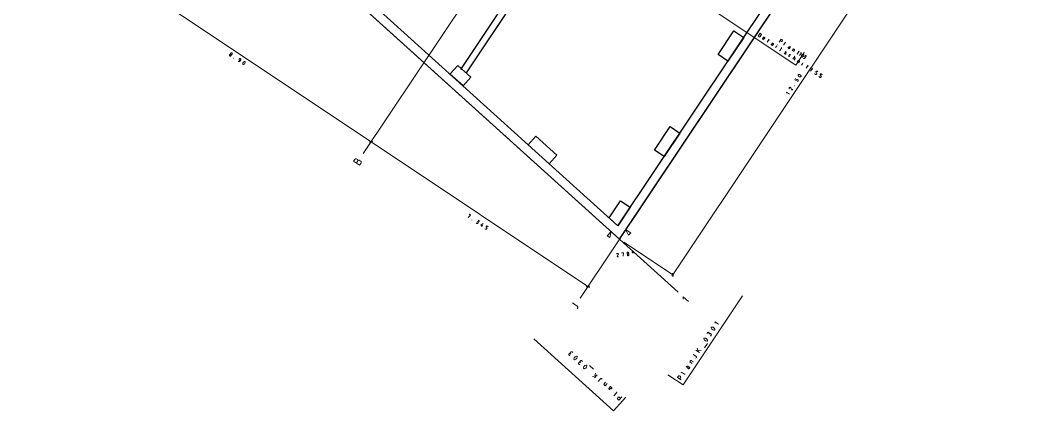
# Model space of a CAD drawing. Header units: metres. Extents: x 2680829 to 2680940, y 1252358 to 1252483.
# Drawn here: x 2680866.26 to 2680894.88, y 1252358.24 to 1252369.24 of the extents above; entities that cross this region are included whole.
import ezdxf

# ---------------------------------------------------------------- set-up
doc = ezdxf.new("R2010")
doc.units = ezdxf.units.M
doc.layers.add('bemassung', color=7, linetype='Continuous', lineweight=13)
doc.layers.add('etappierung', color=7, linetype='Continuous')
doc.layers.add('geometrie', color=7, linetype='Continuous')

msp = doc.modelspace()

# ---------------------------------------------------------------- linework, layer by layer
at = {"layer": 'bemassung'}
for p, q in [((2680887.09, 1252368.881), (2680887.035, 1252368.8)), ((2680887.117, 1252368.863), (2680887.09, 1252368.881)), ((2680887.122, 1252368.86), (2680887.117, 1252368.863)), ((2680887.125, 1252368.855), (2680887.122, 1252368.86)), ((2680887.126, 1252368.849), (2680887.125, 1252368.855)), ((2680887.127, 1252368.844), (2680887.126, 1252368.849)), ((2680887.126, 1252368.838), (2680887.127, 1252368.844)), ((2680887.035, 1252368.8), (2680887.063, 1252368.782)), ((2680887.063, 1252368.782), (2680887.067, 1252368.778)), ((2680887.067, 1252368.778), (2680887.073, 1252368.777)), ((2680887.073, 1252368.777), (2680887.079, 1252368.778)), ((2680887.079, 1252368.778), (2680887.085, 1252368.779)), ((2680887.085, 1252368.779), (2680887.09, 1252368.783)), ((2680887.09, 1252368.783), (2680887.093, 1252368.788)), ((2680887.093, 1252368.788), (2680887.123, 1252368.833)), ((2680887.123, 1252368.833), (2680887.126, 1252368.838)), ((2680887.164, 1252368.728), (2680887.167, 1252368.732)), ((2680887.164, 1252368.724), (2680887.164, 1252368.728)), ((2680887.164, 1252368.719), (2680887.164, 1252368.724)), ((2680887.165, 1252368.715), (2680887.164, 1252368.719)), ((2680887.168, 1252368.711), (2680887.165, 1252368.715)), ((2680887.167, 1252368.732), (2680887.182, 1252368.754)), ((2680887.171, 1252368.709), (2680887.168, 1252368.711)), ((2680887.194, 1252368.694), (2680887.171, 1252368.709)), ((2680887.212, 1252368.721), (2680887.176, 1252368.745)), ((2680887.182, 1252368.754), (2680887.189, 1252368.764)), ((2680887.189, 1252368.764), (2680887.202, 1252368.767)), ((2680887.202, 1252368.767), (2680887.212, 1252368.76)), ((2680887.212, 1252368.76), (2680887.222, 1252368.754)), ((2680887.218, 1252368.73), (2680887.212, 1252368.721)), ((2680887.225, 1252368.74), (2680887.218, 1252368.73)), ((2680887.222, 1252368.754), (2680887.225, 1252368.74)), ((2680887.289, 1252368.63), (2680887.344, 1252368.712)), ((2680887.316, 1252368.691), (2680887.344, 1252368.673)), ((2680887.407, 1252368.561), (2680887.412, 1252368.568)), ((2680887.409, 1252368.551), (2680887.407, 1252368.561)), ((2680887.412, 1252368.568), (2680887.417, 1252368.576)), ((2680887.417, 1252368.576), (2680887.427, 1252368.578)), ((2680887.427, 1252368.578), (2680887.434, 1252368.573)), ((2680887.434, 1252368.573), (2680887.457, 1252368.558)), ((2680887.466, 1252368.571), (2680887.439, 1252368.53)), ((2680887.443, 1252368.606), (2680887.461, 1252368.594)), ((2680887.461, 1252368.594), (2680887.465, 1252368.592)), ((2680887.465, 1252368.592), (2680887.468, 1252368.588)), ((2680887.468, 1252368.575), (2680887.466, 1252368.571)), ((2680887.468, 1252368.588), (2680887.468, 1252368.584)), ((2680887.468, 1252368.584), (2680887.469, 1252368.579)), ((2680887.469, 1252368.579), (2680887.468, 1252368.575)), ((2680887.576, 1252368.55), (2680887.579, 1252368.555)), ((2680887.632, 1252368.629), (2680887.686, 1252368.711)), ((2680887.678, 1252368.651), (2680887.656, 1252368.666)), ((2680887.691, 1252368.642), (2680887.678, 1252368.651)), ((2680887.686, 1252368.711), (2680887.709, 1252368.696)), ((2680887.708, 1252368.646), (2680887.691, 1252368.642)), ((2680887.716, 1252368.658), (2680887.708, 1252368.646)), ((2680887.709, 1252368.696), (2680887.721, 1252368.687)), ((2680887.725, 1252368.671), (2680887.716, 1252368.658)), ((2680887.721, 1252368.687), (2680887.725, 1252368.671)), ((2680887.76, 1252368.557), (2680887.758, 1252368.554)), ((2680887.758, 1252368.554), (2680887.758, 1252368.551)), ((2680887.808, 1252368.629), (2680887.76, 1252368.557)), ((2680872.157, 1252368.271), (2680872.151, 1252368.261)), ((2680872.163, 1252368.281), (2680872.157, 1252368.271)), ((2680872.17, 1252368.291), (2680872.163, 1252368.281)), ((2680872.184, 1252368.293), (2680872.17, 1252368.291)), ((2680872.188, 1252368.317), (2680872.181, 1252368.307)), ((2680872.181, 1252368.307), (2680872.184, 1252368.293)), ((2680872.194, 1252368.287), (2680872.184, 1252368.293)), ((2680872.194, 1252368.327), (2680872.188, 1252368.317)), ((2680872.208, 1252368.33), (2680872.194, 1252368.327)), ((2680872.204, 1252368.28), (2680872.194, 1252368.287)), ((2680872.204, 1252368.28), (2680872.217, 1252368.283)), ((2680872.206, 1252368.266), (2680872.204, 1252368.28)), ((2680872.218, 1252368.323), (2680872.208, 1252368.33)), ((2680872.217, 1252368.283), (2680872.224, 1252368.293)), ((2680872.228, 1252368.316), (2680872.218, 1252368.323)), ((2680872.224, 1252368.293), (2680872.23, 1252368.303)), ((2680872.23, 1252368.303), (2680872.228, 1252368.316)), ((2680887.416, 1252368.546), (2680887.409, 1252368.551)), ((2680887.439, 1252368.53), (2680887.416, 1252368.546)), ((2680887.525, 1252368.473), (2680887.561, 1252368.527)), ((2680887.652, 1252368.398), (2680887.651, 1252368.395)), ((2680887.651, 1252368.395), (2680887.652, 1252368.392)), ((2680887.653, 1252368.4), (2680887.652, 1252368.398)), ((2680887.652, 1252368.392), (2680887.652, 1252368.389)), ((2680887.652, 1252368.389), (2680887.654, 1252368.387)), ((2680887.702, 1252368.473), (2680887.653, 1252368.4)), ((2680887.654, 1252368.387), (2680887.656, 1252368.385)), ((2680887.758, 1252368.551), (2680887.758, 1252368.549)), ((2680887.758, 1252368.549), (2680887.759, 1252368.546)), ((2680887.759, 1252368.546), (2680887.761, 1252368.543)), ((2680887.761, 1252368.543), (2680887.763, 1252368.542)), ((2680887.773, 1252368.314), (2680887.779, 1252368.306)), ((2680887.779, 1252368.306), (2680887.786, 1252368.299)), ((2680887.786, 1252368.299), (2680887.795, 1252368.293)), ((2680887.795, 1252368.344), (2680887.796, 1252368.351)), ((2680887.798, 1252368.338), (2680887.795, 1252368.344)), ((2680887.795, 1252368.293), (2680887.8, 1252368.289)), ((2680887.796, 1252368.351), (2680887.8, 1252368.355)), ((2680887.814, 1252368.311), (2680887.798, 1252368.338)), ((2680887.8, 1252368.355), (2680887.805, 1252368.359)), ((2680887.8, 1252368.289), (2680887.807, 1252368.29)), ((2680887.805, 1252368.359), (2680887.812, 1252368.36)), ((2680887.807, 1252368.29), (2680887.812, 1252368.294)), ((2680887.812, 1252368.36), (2680887.817, 1252368.356)), ((2680887.812, 1252368.294), (2680887.816, 1252368.299)), ((2680887.817, 1252368.306), (2680887.814, 1252368.311)), ((2680887.816, 1252368.299), (2680887.817, 1252368.306)), ((2680887.817, 1252368.356), (2680887.824, 1252368.352)), ((2680887.824, 1252368.352), (2680887.83, 1252368.346)), ((2680887.83, 1252368.346), (2680887.835, 1252368.338)), ((2680887.88, 1252368.472), (2680887.885, 1252368.48)), ((2680887.882, 1252368.462), (2680887.88, 1252368.472)), ((2680887.89, 1252368.457), (2680887.882, 1252368.462)), ((2680887.885, 1252368.48), (2680887.89, 1252368.487)), ((2680887.89, 1252368.487), (2680887.901, 1252368.489)), ((2680887.913, 1252368.442), (2680887.89, 1252368.457)), ((2680887.901, 1252368.489), (2680887.908, 1252368.484)), ((2680887.919, 1252368.269), (2680887.901, 1252368.242)), ((2680887.908, 1252368.484), (2680887.931, 1252368.469)), ((2680887.94, 1252368.483), (2680887.913, 1252368.442)), ((2680887.917, 1252368.517), (2680887.935, 1252368.505)), ((2680887.922, 1252368.272), (2680887.919, 1252368.269)), ((2680887.925, 1252368.275), (2680887.922, 1252368.272)), ((2680887.93, 1252368.276), (2680887.925, 1252368.275)), ((2680887.934, 1252368.277), (2680887.93, 1252368.276)), ((2680887.938, 1252368.276), (2680887.934, 1252368.277)), ((2680887.935, 1252368.505), (2680887.939, 1252368.503)), ((2680887.942, 1252368.273), (2680887.938, 1252368.276)), ((2680887.939, 1252368.503), (2680887.941, 1252368.499)), ((2680887.942, 1252368.486), (2680887.94, 1252368.483)), ((2680887.941, 1252368.499), (2680887.942, 1252368.495)), ((2680887.942, 1252368.495), (2680887.943, 1252368.491)), ((2680887.943, 1252368.491), (2680887.942, 1252368.486)), ((2680887.956, 1252368.264), (2680887.942, 1252368.273)), ((2680887.999, 1252368.384), (2680888.035, 1252368.439)), ((2680888.035, 1252368.439), (2680888.058, 1252368.424)), ((2680888.062, 1252368.401), (2680888.035, 1252368.36)), ((2680888.058, 1252368.424), (2680888.061, 1252368.421)), ((2680888.061, 1252368.421), (2680888.064, 1252368.417)), ((2680888.065, 1252368.405), (2680888.062, 1252368.401)), ((2680888.064, 1252368.417), (2680888.065, 1252368.413)), ((2680888.065, 1252368.413), (2680888.065, 1252368.409)), ((2680888.065, 1252368.409), (2680888.065, 1252368.405)), ((2680888.194, 1252368.372), (2680888.139, 1252368.291)), ((2680888.163, 1252368.366), (2680888.194, 1252368.372)), ((2680888.255, 1252368.331), (2680888.2, 1252368.25)), ((2680888.225, 1252368.325), (2680888.255, 1252368.331)), ((2680888.277, 1252368.277), (2680888.259, 1252368.25)), ((2680888.304, 1252368.292), (2680888.277, 1252368.277)), ((2680888.308, 1252368.293), (2680888.304, 1252368.292)), ((2680888.313, 1252368.293), (2680888.308, 1252368.293)), ((2680888.316, 1252368.29), (2680888.313, 1252368.293)), ((2680888.32, 1252368.288), (2680888.316, 1252368.29)), ((2680888.319, 1252368.249), (2680888.322, 1252368.28)), ((2680888.322, 1252368.284), (2680888.32, 1252368.288)), ((2680888.322, 1252368.28), (2680888.322, 1252368.284)), ((2680872.151, 1252368.261), (2680872.153, 1252368.248)), ((2680872.153, 1252368.248), (2680872.163, 1252368.241)), ((2680872.163, 1252368.241), (2680872.173, 1252368.235)), ((2680872.173, 1252368.235), (2680872.187, 1252368.237)), ((2680872.187, 1252368.237), (2680872.194, 1252368.247)), ((2680872.194, 1252368.247), (2680872.2, 1252368.256)), ((2680872.2, 1252368.256), (2680872.206, 1252368.266)), ((2680872.268, 1252368.172), (2680872.271, 1252368.176)), ((2680872.418, 1252368.078), (2680872.399, 1252368.084)), ((2680872.439, 1252368.085), (2680872.418, 1252368.078)), ((2680872.422, 1252368.134), (2680872.423, 1252368.14)), ((2680872.423, 1252368.128), (2680872.422, 1252368.134)), ((2680872.423, 1252368.14), (2680872.426, 1252368.144)), ((2680872.424, 1252368.122), (2680872.423, 1252368.128)), ((2680872.427, 1252368.117), (2680872.424, 1252368.122)), ((2680872.426, 1252368.144), (2680872.432, 1252368.153)), ((2680872.432, 1252368.114), (2680872.427, 1252368.117)), ((2680872.432, 1252368.153), (2680872.439, 1252368.163)), ((2680872.45, 1252368.102), (2680872.432, 1252368.114)), ((2680872.439, 1252368.163), (2680872.453, 1252368.166)), ((2680872.45, 1252368.102), (2680872.439, 1252368.085)), ((2680872.469, 1252368.129), (2680872.45, 1252368.102)), ((2680872.453, 1252368.166), (2680872.463, 1252368.159)), ((2680872.463, 1252368.159), (2680872.473, 1252368.153)), ((2680872.475, 1252368.139), (2680872.469, 1252368.129)), ((2680872.473, 1252368.153), (2680872.475, 1252368.139)), ((2680872.527, 1252368.038), (2680872.524, 1252368.007)), ((2680872.524, 1252368.007), (2680872.525, 1252368.002)), ((2680872.525, 1252368.002), (2680872.527, 1252367.999)), ((2680872.546, 1252368.065), (2680872.527, 1252368.038)), ((2680872.527, 1252367.999), (2680872.53, 1252367.996)), ((2680872.53, 1252367.996), (2680872.534, 1252367.994)), ((2680872.534, 1252367.994), (2680872.539, 1252367.993)), ((2680872.539, 1252367.993), (2680872.543, 1252367.995)), ((2680872.543, 1252367.995), (2680872.57, 1252368.009)), ((2680872.573, 1252368.079), (2680872.546, 1252368.065)), ((2680872.57, 1252368.009), (2680872.588, 1252368.036)), ((2680872.577, 1252368.081), (2680872.573, 1252368.079)), ((2680872.581, 1252368.08), (2680872.577, 1252368.081)), ((2680872.585, 1252368.078), (2680872.581, 1252368.08)), ((2680872.589, 1252368.075), (2680872.585, 1252368.078)), ((2680872.588, 1252368.036), (2680872.591, 1252368.067)), ((2680872.591, 1252368.071), (2680872.589, 1252368.075)), ((2680872.591, 1252368.067), (2680872.591, 1252368.071)), ((2680887.899, 1252368.238), (2680887.898, 1252368.233)), ((2680887.898, 1252368.233), (2680887.899, 1252368.229)), ((2680887.901, 1252368.242), (2680887.899, 1252368.238)), ((2680887.899, 1252368.229), (2680887.9, 1252368.225)), ((2680887.9, 1252368.225), (2680887.902, 1252368.221)), ((2680887.902, 1252368.221), (2680887.906, 1252368.219)), ((2680887.906, 1252368.219), (2680887.919, 1252368.21)), ((2680888.014, 1252368.146), (2680888.069, 1252368.228)), ((2680888.051, 1252368.201), (2680888.073, 1252368.185)), ((2680888.078, 1252368.163), (2680888.051, 1252368.122)), ((2680888.073, 1252368.185), (2680888.077, 1252368.183)), ((2680888.077, 1252368.183), (2680888.08, 1252368.179)), ((2680888.08, 1252368.166), (2680888.078, 1252368.163)), ((2680888.08, 1252368.179), (2680888.08, 1252368.175)), ((2680888.08, 1252368.175), (2680888.081, 1252368.171)), ((2680888.081, 1252368.171), (2680888.08, 1252368.166)), ((2680888.137, 1252368.065), (2680888.173, 1252368.119)), ((2680888.173, 1252368.119), (2680888.196, 1252368.104)), ((2680888.2, 1252368.081), (2680888.173, 1252368.04)), ((2680888.196, 1252368.104), (2680888.199, 1252368.101)), ((2680888.199, 1252368.101), (2680888.202, 1252368.098)), ((2680888.203, 1252368.085), (2680888.2, 1252368.081)), ((2680888.202, 1252368.098), (2680888.203, 1252368.093)), ((2680888.203, 1252368.093), (2680888.204, 1252368.089)), ((2680888.204, 1252368.089), (2680888.203, 1252368.085)), ((2680888.259, 1252368.25), (2680888.256, 1252368.219)), ((2680888.256, 1252368.219), (2680888.256, 1252368.215)), ((2680888.256, 1252368.215), (2680888.258, 1252368.211)), ((2680888.258, 1252368.211), (2680888.262, 1252368.209)), ((2680888.259, 1252367.983), (2680888.296, 1252368.037)), ((2680888.262, 1252368.209), (2680888.265, 1252368.206)), ((2680888.265, 1252368.206), (2680888.27, 1252368.206)), ((2680888.27, 1252368.206), (2680888.274, 1252368.207)), ((2680888.274, 1252368.207), (2680888.301, 1252368.222)), ((2680888.301, 1252368.222), (2680888.319, 1252368.249)), ((2680888.323, 1252368.168), (2680888.305, 1252368.18)), ((2680888.311, 1252368.06), (2680888.314, 1252368.064)), ((2680888.328, 1252368.165), (2680888.323, 1252368.168)), ((2680888.334, 1252368.164), (2680888.328, 1252368.165)), ((2680888.339, 1252368.165), (2680888.334, 1252368.164)), ((2680888.345, 1252368.166), (2680888.339, 1252368.165)), ((2680888.344, 1252368.219), (2680888.353, 1252368.213)), ((2680888.35, 1252368.169), (2680888.345, 1252368.166)), ((2680888.353, 1252368.174), (2680888.35, 1252368.169)), ((2680888.363, 1252368.207), (2680888.353, 1252368.213)), ((2680888.353, 1252368.213), (2680888.358, 1252368.21)), ((2680888.359, 1252368.183), (2680888.353, 1252368.174)), ((2680888.358, 1252368.21), (2680888.361, 1252368.205)), ((2680888.359, 1252368.262), (2680888.377, 1252368.25)), ((2680888.362, 1252368.188), (2680888.359, 1252368.183)), ((2680888.361, 1252368.205), (2680888.362, 1252368.199)), ((2680888.362, 1252368.199), (2680888.363, 1252368.194)), ((2680888.363, 1252368.194), (2680888.362, 1252368.188)), ((2680888.377, 1252368.209), (2680888.363, 1252368.207)), ((2680888.377, 1252368.25), (2680888.387, 1252368.243)), ((2680888.383, 1252368.219), (2680888.377, 1252368.209)), ((2680888.39, 1252368.229), (2680888.383, 1252368.219)), ((2680888.387, 1252368.243), (2680888.39, 1252368.229)), ((2680888.159, 1252367.706), (2680888.158, 1252367.702)), ((2680888.158, 1252367.702), (2680888.16, 1252367.698)), ((2680888.161, 1252367.71), (2680888.159, 1252367.706)), ((2680888.16, 1252367.698), (2680888.174, 1252367.671)), ((2680888.164, 1252367.714), (2680888.161, 1252367.71)), ((2680888.168, 1252367.716), (2680888.164, 1252367.714)), ((2680888.172, 1252367.716), (2680888.168, 1252367.716)), ((2680888.203, 1252367.713), (2680888.172, 1252367.716)), ((2680888.23, 1252367.695), (2680888.203, 1252367.713)), ((2680888.245, 1252367.668), (2680888.23, 1252367.695)), ((2680888.391, 1252367.895), (2680888.445, 1252367.977)), ((2680888.418, 1252367.956), (2680888.445, 1252367.937)), ((2680888.513, 1252367.813), (2680888.568, 1252367.895)), ((2680888.54, 1252367.874), (2680888.567, 1252367.856)), ((2680888.632, 1252367.747), (2680888.636, 1252367.736)), ((2680888.636, 1252367.736), (2680888.644, 1252367.726)), ((2680888.644, 1252367.726), (2680888.654, 1252367.72)), ((2680888.654, 1252367.72), (2680888.662, 1252367.714)), ((2680888.662, 1252367.714), (2680888.673, 1252367.715)), ((2680888.663, 1252367.787), (2680888.665, 1252367.798)), ((2680888.668, 1252367.779), (2680888.663, 1252367.787)), ((2680888.665, 1252367.798), (2680888.672, 1252367.805)), ((2680888.685, 1252367.748), (2680888.668, 1252367.779)), ((2680888.672, 1252367.805), (2680888.679, 1252367.812)), ((2680888.673, 1252367.715), (2680888.68, 1252367.722)), ((2680888.679, 1252367.812), (2680888.691, 1252367.813)), ((2680888.68, 1252367.722), (2680888.688, 1252367.729)), ((2680888.69, 1252367.74), (2680888.685, 1252367.748)), ((2680888.688, 1252367.729), (2680888.69, 1252367.74)), ((2680888.691, 1252367.813), (2680888.699, 1252367.807)), ((2680888.699, 1252367.807), (2680888.707, 1252367.802)), ((2680888.707, 1252367.802), (2680888.713, 1252367.795)), ((2680888.713, 1252367.795), (2680888.719, 1252367.788)), ((2680888.785, 1252367.706), (2680888.787, 1252367.717)), ((2680888.79, 1252367.697), (2680888.785, 1252367.706)), ((2680888.787, 1252367.717), (2680888.794, 1252367.723)), ((2680888.807, 1252367.667), (2680888.79, 1252367.697)), ((2680888.794, 1252367.723), (2680888.802, 1252367.73)), ((2680888.802, 1252367.73), (2680888.813, 1252367.731)), ((2680888.813, 1252367.731), (2680888.821, 1252367.726)), ((2680888.821, 1252367.726), (2680888.829, 1252367.72)), ((2680888.829, 1252367.72), (2680888.836, 1252367.714)), ((2680888.836, 1252367.714), (2680888.841, 1252367.706)), ((2680888.092, 1252367.606), (2680888.068, 1252367.57)), ((2680888.068, 1252367.57), (2680888.104, 1252367.545)), ((2680888.104, 1252367.545), (2680888.116, 1252367.563)), ((2680888.116, 1252367.563), (2680888.119, 1252367.568)), ((2680888.119, 1252367.568), (2680888.124, 1252367.572)), ((2680888.124, 1252367.572), (2680888.13, 1252367.573)), ((2680888.13, 1252367.573), (2680888.136, 1252367.574)), ((2680888.136, 1252367.574), (2680888.141, 1252367.573)), ((2680888.141, 1252367.573), (2680888.146, 1252367.569)), ((2680888.146, 1252367.569), (2680888.155, 1252367.563)), ((2680888.161, 1252367.533), (2680888.149, 1252367.515)), ((2680888.155, 1252367.563), (2680888.16, 1252367.56)), ((2680888.16, 1252367.56), (2680888.163, 1252367.555)), ((2680888.165, 1252367.538), (2680888.161, 1252367.533)), ((2680888.163, 1252367.555), (2680888.165, 1252367.55)), ((2680888.165, 1252367.55), (2680888.166, 1252367.544)), ((2680888.166, 1252367.544), (2680888.165, 1252367.538)), ((2680888.174, 1252367.671), (2680888.202, 1252367.653)), ((2680888.202, 1252367.653), (2680888.232, 1252367.65)), ((2680888.232, 1252367.65), (2680888.237, 1252367.65)), ((2680888.237, 1252367.65), (2680888.241, 1252367.652)), ((2680888.241, 1252367.652), (2680888.243, 1252367.656)), ((2680888.243, 1252367.656), (2680888.245, 1252367.659)), ((2680888.246, 1252367.664), (2680888.245, 1252367.668)), ((2680888.245, 1252367.659), (2680888.246, 1252367.664)), ((2680888.755, 1252367.665), (2680888.759, 1252367.654)), ((2680888.759, 1252367.654), (2680888.766, 1252367.645)), ((2680888.766, 1252367.645), (2680888.776, 1252367.638)), ((2680888.776, 1252367.638), (2680888.784, 1252367.632)), ((2680888.784, 1252367.632), (2680888.795, 1252367.633)), ((2680888.795, 1252367.633), (2680888.803, 1252367.64)), ((2680888.803, 1252367.64), (2680888.81, 1252367.647)), ((2680888.812, 1252367.658), (2680888.807, 1252367.667)), ((2680888.81, 1252367.647), (2680888.812, 1252367.658)), ((2680887.841, 1252367.19), (2680887.835, 1252367.22)), ((2680887.835, 1252367.22), (2680887.916, 1252367.166)), ((2680887.91, 1252367.332), (2680887.914, 1252367.345)), ((2680887.915, 1252367.321), (2680887.91, 1252367.332)), ((2680887.914, 1252367.345), (2680887.925, 1252367.35)), ((2680887.918, 1252367.316), (2680887.915, 1252367.321)), ((2680887.925, 1252367.35), (2680887.936, 1252367.356)), ((2680887.936, 1252367.356), (2680887.949, 1252367.351)), ((2680887.949, 1252367.351), (2680887.954, 1252367.34)), ((2680887.954, 1252367.34), (2680887.986, 1252367.27)), ((2680887.986, 1252367.27), (2680888.01, 1252367.307)), ((2680888.068, 1252367.393), (2680888.063, 1252367.396)), ((2680875.678, 1252365.317), (2680875.647, 1252365.271)), ((2680875.647, 1252365.271), (2680875.814, 1252365.159)), ((2680875.692, 1252365.338), (2680875.678, 1252365.317)), ((2680875.72, 1252365.344), (2680875.692, 1252365.338)), ((2680875.74, 1252365.33), (2680875.72, 1252365.344)), ((2680875.752, 1252365.268), (2680875.721, 1252365.221)), ((2680875.761, 1252365.316), (2680875.74, 1252365.33)), ((2680875.77, 1252365.293), (2680875.752, 1252365.268)), ((2680875.752, 1252365.268), (2680875.766, 1252365.288)), ((2680875.766, 1252365.288), (2680875.761, 1252365.316)), ((2680875.804, 1252365.3), (2680875.77, 1252365.293)), ((2680875.83, 1252365.283), (2680875.804, 1252365.3)), ((2680875.814, 1252365.159), (2680875.846, 1252365.206)), ((2680875.856, 1252365.266), (2680875.83, 1252365.283)), ((2680875.846, 1252365.206), (2680875.863, 1252365.231)), ((2680875.863, 1252365.231), (2680875.856, 1252365.266)), ((2680878.942, 1252363.754), (2680878.869, 1252363.685)), ((2680878.899, 1252363.769), (2680878.905, 1252363.778)), ((2680878.905, 1252363.778), (2680878.942, 1252363.754)), ((2680878.973, 1252363.615), (2680878.976, 1252363.62)), ((2680879.114, 1252363.521), (2680879.096, 1252363.533)), ((2680879.119, 1252363.518), (2680879.114, 1252363.521)), ((2680879.125, 1252363.517), (2680879.119, 1252363.518)), ((2680879.13, 1252363.518), (2680879.125, 1252363.517)), ((2680879.136, 1252363.519), (2680879.13, 1252363.518)), ((2680879.135, 1252363.573), (2680879.144, 1252363.567)), ((2680879.141, 1252363.523), (2680879.136, 1252363.519)), ((2680879.144, 1252363.527), (2680879.141, 1252363.523)), ((2680879.154, 1252363.56), (2680879.144, 1252363.567)), ((2680879.144, 1252363.567), (2680879.149, 1252363.563)), ((2680879.15, 1252363.536), (2680879.144, 1252363.527)), ((2680879.149, 1252363.563), (2680879.152, 1252363.558)), ((2680879.15, 1252363.615), (2680879.168, 1252363.603)), ((2680879.153, 1252363.541), (2680879.15, 1252363.536)), ((2680879.152, 1252363.558), (2680879.153, 1252363.553)), ((2680879.153, 1252363.553), (2680879.154, 1252363.547)), ((2680879.154, 1252363.547), (2680879.153, 1252363.541)), ((2680879.168, 1252363.563), (2680879.154, 1252363.56)), ((2680879.168, 1252363.603), (2680879.178, 1252363.596)), ((2680879.174, 1252363.573), (2680879.168, 1252363.563)), ((2680879.181, 1252363.583), (2680879.174, 1252363.573)), ((2680879.178, 1252363.596), (2680879.181, 1252363.583)), ((2680879.291, 1252363.521), (2680879.23, 1252363.47)), ((2680879.23, 1252363.47), (2680879.275, 1252363.44)), ((2680879.274, 1252363.467), (2680879.25, 1252363.431)), ((2680879.395, 1252363.452), (2680879.371, 1252363.415)), ((2680879.371, 1252363.415), (2680879.389, 1252363.403)), ((2680879.389, 1252363.403), (2680879.394, 1252363.4)), ((2680879.431, 1252363.427), (2680879.395, 1252363.452)), ((2680879.359, 1252363.358), (2680879.34, 1252363.37)), ((2680879.363, 1252363.355), (2680879.359, 1252363.358)), ((2680879.369, 1252363.354), (2680879.363, 1252363.355)), ((2680879.375, 1252363.355), (2680879.369, 1252363.354)), ((2680879.381, 1252363.356), (2680879.375, 1252363.355)), ((2680879.386, 1252363.359), (2680879.381, 1252363.356)), ((2680879.389, 1252363.364), (2680879.386, 1252363.359)), ((2680879.395, 1252363.373), (2680879.389, 1252363.364)), ((2680879.394, 1252363.4), (2680879.397, 1252363.395)), ((2680879.398, 1252363.378), (2680879.395, 1252363.373)), ((2680879.397, 1252363.395), (2680879.398, 1252363.389)), ((2680879.398, 1252363.389), (2680879.399, 1252363.384)), ((2680879.399, 1252363.384), (2680879.398, 1252363.378)), ((2680883.055, 1252362.654), (2680883.058, 1252362.66)), ((2680883.058, 1252362.66), (2680883.062, 1252362.671)), ((2680883.062, 1252362.671), (2680883.075, 1252362.676)), ((2680883.098, 1252362.643), (2680883.066, 1252362.573)), ((2680883.066, 1252362.573), (2680883.109, 1252362.578)), ((2680883.075, 1252362.676), (2680883.086, 1252362.671)), ((2680883.086, 1252362.671), (2680883.097, 1252362.666)), ((2680883.097, 1252362.666), (2680883.103, 1252362.654)), ((2680883.103, 1252362.654), (2680883.098, 1252362.643)), ((2680883.199, 1252362.688), (2680883.243, 1252362.694)), ((2680883.201, 1252362.677), (2680883.199, 1252362.688)), ((2680883.243, 1252362.694), (2680883.233, 1252362.593)), ((2680883.355, 1252362.707), (2680883.347, 1252362.697)), ((2680883.347, 1252362.697), (2680883.348, 1252362.685)), ((2680883.348, 1252362.685), (2680883.35, 1252362.673)), ((2680883.35, 1252362.673), (2680883.361, 1252362.664)), ((2680883.361, 1252362.664), (2680883.352, 1252362.653)), ((2680883.352, 1252362.653), (2680883.354, 1252362.641)), ((2680883.354, 1252362.641), (2680883.355, 1252362.631)), ((2680883.367, 1252362.709), (2680883.355, 1252362.707)), ((2680883.355, 1252362.631), (2680883.356, 1252362.619)), ((2680883.356, 1252362.619), (2680883.367, 1252362.61)), ((2680883.373, 1252362.666), (2680883.361, 1252362.664)), ((2680883.379, 1252362.71), (2680883.367, 1252362.709)), ((2680883.367, 1252362.61), (2680883.379, 1252362.612)), ((2680883.384, 1252362.667), (2680883.373, 1252362.666)), ((2680883.39, 1252362.702), (2680883.379, 1252362.71)), ((2680883.379, 1252362.612), (2680883.391, 1252362.613)), ((2680883.384, 1252362.667), (2680883.393, 1252362.678)), ((2680883.395, 1252362.659), (2680883.384, 1252362.667)), ((2680883.391, 1252362.69), (2680883.39, 1252362.702)), ((2680883.393, 1252362.678), (2680883.391, 1252362.69)), ((2680883.391, 1252362.613), (2680883.4, 1252362.624)), ((2680883.397, 1252362.647), (2680883.395, 1252362.659)), ((2680883.398, 1252362.636), (2680883.397, 1252362.647)), ((2680883.4, 1252362.624), (2680883.398, 1252362.636)), ((2680883.499, 1252362.725), (2680883.492, 1252362.717)), ((2680883.492, 1252362.717), (2680883.494, 1252362.708)), ((2680883.494, 1252362.708), (2680883.495, 1252362.699)), ((2680883.495, 1252362.699), (2680883.503, 1252362.693)), ((2680883.508, 1252362.726), (2680883.499, 1252362.725)), ((2680883.503, 1252362.693), (2680883.512, 1252362.694)), ((2680883.517, 1252362.728), (2680883.508, 1252362.726)), ((2680883.512, 1252362.694), (2680883.521, 1252362.695)), ((2680883.525, 1252362.721), (2680883.517, 1252362.728)), ((2680883.521, 1252362.695), (2680883.527, 1252362.703)), ((2680883.526, 1252362.712), (2680883.525, 1252362.721)), ((2680883.527, 1252362.703), (2680883.526, 1252362.712)), ((2680884.928, 1252361.387), (2680884.925, 1252361.45)), ((2680884.925, 1252361.45), (2680885.075, 1252361.315)), ((2680881.938, 1252361.19), (2680881.808, 1252361.277)), ((2680881.948, 1252361.183), (2680881.938, 1252361.19)), ((2680881.938, 1252361.109), (2680881.95, 1252361.128)), ((2680881.955, 1252361.173), (2680881.948, 1252361.183)), ((2680881.95, 1252361.128), (2680881.957, 1252361.137)), ((2680881.957, 1252361.161), (2680881.955, 1252361.173)), ((2680881.959, 1252361.15), (2680881.957, 1252361.161)), ((2680881.957, 1252361.137), (2680881.959, 1252361.15)), ((2680885.714, 1252360.59), (2680885.711, 1252360.586)), ((2680885.711, 1252360.586), (2680885.711, 1252360.58)), ((2680885.711, 1252360.58), (2680885.712, 1252360.575)), ((2680885.712, 1252360.575), (2680885.731, 1252360.54)), ((2680885.717, 1252360.595), (2680885.714, 1252360.59)), ((2680885.722, 1252360.597), (2680885.717, 1252360.595)), ((2680885.728, 1252360.598), (2680885.722, 1252360.597)), ((2680885.766, 1252360.594), (2680885.728, 1252360.598)), ((2680885.731, 1252360.54), (2680885.765, 1252360.518)), ((2680885.801, 1252360.571), (2680885.766, 1252360.594)), ((2680885.819, 1252360.537), (2680885.801, 1252360.571)), ((2680885.825, 1252360.707), (2680885.817, 1252360.745)), ((2680885.817, 1252360.745), (2680885.92, 1252360.676)), ((2680885.505, 1252360.276), (2680885.504, 1252360.271)), ((2680885.504, 1252360.271), (2680885.506, 1252360.266)), ((2680885.508, 1252360.281), (2680885.505, 1252360.276)), ((2680885.506, 1252360.266), (2680885.524, 1252360.231)), ((2680885.511, 1252360.285), (2680885.508, 1252360.281)), ((2680885.516, 1252360.288), (2680885.511, 1252360.285)), ((2680885.521, 1252360.289), (2680885.516, 1252360.288)), ((2680885.56, 1252360.285), (2680885.521, 1252360.289)), ((2680885.594, 1252360.262), (2680885.56, 1252360.285)), ((2680885.613, 1252360.227), (2680885.594, 1252360.262)), ((2680885.596, 1252360.413), (2680885.611, 1252360.436)), ((2680885.611, 1252360.436), (2680885.62, 1252360.448)), ((2680885.62, 1252360.448), (2680885.637, 1252360.452)), ((2680885.637, 1252360.452), (2680885.649, 1252360.443)), ((2680885.649, 1252360.443), (2680885.662, 1252360.435)), ((2680885.649, 1252360.394), (2680885.657, 1252360.405)), ((2680885.665, 1252360.418), (2680885.657, 1252360.405)), ((2680885.657, 1252360.405), (2680885.661, 1252360.411)), ((2680885.661, 1252360.411), (2680885.667, 1252360.415)), ((2680885.662, 1252360.435), (2680885.665, 1252360.418)), ((2680885.667, 1252360.415), (2680885.674, 1252360.417)), ((2680885.674, 1252360.417), (2680885.682, 1252360.418)), ((2680885.682, 1252360.418), (2680885.689, 1252360.417)), ((2680885.689, 1252360.417), (2680885.695, 1252360.413)), ((2680885.695, 1252360.413), (2680885.707, 1252360.405)), ((2680885.714, 1252360.367), (2680885.699, 1252360.344)), ((2680885.707, 1252360.405), (2680885.713, 1252360.401)), ((2680885.713, 1252360.401), (2680885.717, 1252360.395)), ((2680885.718, 1252360.373), (2680885.714, 1252360.367)), ((2680885.717, 1252360.395), (2680885.718, 1252360.387)), ((2680885.718, 1252360.387), (2680885.72, 1252360.38)), ((2680885.72, 1252360.38), (2680885.718, 1252360.373)), ((2680885.765, 1252360.518), (2680885.804, 1252360.514)), ((2680885.804, 1252360.514), (2680885.809, 1252360.514)), ((2680885.809, 1252360.514), (2680885.814, 1252360.517)), ((2680885.814, 1252360.517), (2680885.817, 1252360.521)), ((2680885.817, 1252360.521), (2680885.82, 1252360.526)), ((2680885.821, 1252360.532), (2680885.819, 1252360.537)), ((2680885.82, 1252360.526), (2680885.821, 1252360.532)), ((2680885.324, 1252360.006), (2680885.349, 1252359.907)), ((2680885.524, 1252360.231), (2680885.559, 1252360.208)), ((2680885.527, 1252360.012), (2680885.611, 1252360.138)), ((2680885.559, 1252360.208), (2680885.598, 1252360.205)), ((2680885.598, 1252360.205), (2680885.603, 1252360.205)), ((2680885.603, 1252360.205), (2680885.608, 1252360.208)), ((2680885.608, 1252360.208), (2680885.611, 1252360.212)), ((2680885.611, 1252360.212), (2680885.614, 1252360.217)), ((2680885.615, 1252360.222), (2680885.613, 1252360.227)), ((2680885.614, 1252360.217), (2680885.615, 1252360.222)), ((2680881.703, 1252359.833), (2680881.714, 1252359.844)), ((2680881.704, 1252359.816), (2680881.703, 1252359.833)), ((2680881.716, 1252359.806), (2680881.704, 1252359.816)), ((2680881.714, 1252359.844), (2680881.724, 1252359.856)), ((2680881.736, 1252359.787), (2680881.716, 1252359.806)), ((2680881.724, 1252359.856), (2680881.741, 1252359.857)), ((2680881.741, 1252359.857), (2680881.752, 1252359.846)), ((2680881.743, 1252359.873), (2680881.746, 1252359.88)), ((2680881.743, 1252359.865), (2680881.743, 1252359.873)), ((2680881.744, 1252359.858), (2680881.743, 1252359.865)), ((2680881.747, 1252359.851), (2680881.744, 1252359.858)), ((2680881.746, 1252359.88), (2680881.751, 1252359.885)), ((2680881.752, 1252359.846), (2680881.747, 1252359.851)), ((2680881.751, 1252359.885), (2680881.76, 1252359.896)), ((2680881.763, 1252359.837), (2680881.752, 1252359.846)), ((2680881.76, 1252359.896), (2680881.765, 1252359.901)), ((2680881.765, 1252359.901), (2680881.771, 1252359.904)), ((2680881.771, 1252359.904), (2680881.779, 1252359.905)), ((2680881.779, 1252359.905), (2680881.786, 1252359.905)), ((2680881.786, 1252359.905), (2680881.793, 1252359.902)), ((2680881.793, 1252359.902), (2680881.799, 1252359.898)), ((2680881.799, 1252359.898), (2680881.819, 1252359.879)), ((2680881.848, 1252359.695), (2680881.847, 1252359.69)), ((2680881.847, 1252359.69), (2680881.849, 1252359.685)), ((2680881.857, 1252359.733), (2680881.848, 1252359.695)), ((2680881.849, 1252359.685), (2680881.853, 1252359.681)), ((2680881.885, 1252359.764), (2680881.857, 1252359.733)), ((2680881.868, 1252359.677), (2680881.905, 1252359.69)), ((2680881.922, 1252359.777), (2680881.885, 1252359.764)), ((2680881.905, 1252359.69), (2680881.933, 1252359.721)), ((2680881.927, 1252359.778), (2680881.922, 1252359.777)), ((2680881.932, 1252359.776), (2680881.927, 1252359.778)), ((2680881.937, 1252359.773), (2680881.932, 1252359.776)), ((2680881.933, 1252359.721), (2680881.942, 1252359.759)), ((2680881.941, 1252359.769), (2680881.937, 1252359.773)), ((2680881.943, 1252359.764), (2680881.941, 1252359.769)), ((2680881.942, 1252359.759), (2680881.943, 1252359.764)), ((2680885.286, 1252359.775), (2680885.206, 1252359.829)), ((2680885.389, 1252359.88), (2680885.286, 1252359.949)), ((2680885.292, 1252359.771), (2680885.286, 1252359.775)), ((2680885.286, 1252359.725), (2680885.294, 1252359.737)), ((2680885.296, 1252359.765), (2680885.292, 1252359.771)), ((2680885.294, 1252359.737), (2680885.298, 1252359.743)), ((2680885.298, 1252359.758), (2680885.296, 1252359.765)), ((2680885.299, 1252359.75), (2680885.298, 1252359.758)), ((2680885.298, 1252359.743), (2680885.299, 1252359.75)), ((2680885.428, 1252359.937), (2680885.34, 1252359.944)), ((2680881.853, 1252359.681), (2680881.857, 1252359.677)), ((2680881.857, 1252359.677), (2680881.863, 1252359.676)), ((2680881.863, 1252359.676), (2680881.868, 1252359.677)), ((2680881.979, 1252359.584), (2680881.989, 1252359.595)), ((2680881.98, 1252359.566), (2680881.979, 1252359.584)), ((2680881.991, 1252359.556), (2680881.98, 1252359.566)), ((2680881.989, 1252359.595), (2680882, 1252359.606)), ((2680882.012, 1252359.538), (2680881.991, 1252359.556)), ((2680882, 1252359.606), (2680882.017, 1252359.607)), ((2680882.017, 1252359.607), (2680882.028, 1252359.597)), ((2680882.019, 1252359.623), (2680882.021, 1252359.631)), ((2680882.019, 1252359.616), (2680882.019, 1252359.623)), ((2680882.02, 1252359.609), (2680882.019, 1252359.616)), ((2680882.023, 1252359.602), (2680882.02, 1252359.609)), ((2680882.021, 1252359.631), (2680882.026, 1252359.636)), ((2680882.028, 1252359.597), (2680882.023, 1252359.602)), ((2680882.026, 1252359.636), (2680882.035, 1252359.646)), ((2680882.038, 1252359.588), (2680882.028, 1252359.597)), ((2680882.035, 1252359.646), (2680882.04, 1252359.652)), ((2680882.04, 1252359.652), (2680882.047, 1252359.655)), ((2680882.047, 1252359.655), (2680882.055, 1252359.655)), ((2680882.055, 1252359.655), (2680882.062, 1252359.656)), ((2680882.062, 1252359.656), (2680882.069, 1252359.653)), ((2680882.069, 1252359.653), (2680882.074, 1252359.648)), ((2680882.074, 1252359.648), (2680882.095, 1252359.63)), ((2680882.124, 1252359.446), (2680882.123, 1252359.441)), ((2680882.123, 1252359.441), (2680882.125, 1252359.435)), ((2680882.133, 1252359.484), (2680882.124, 1252359.446)), ((2680882.125, 1252359.435), (2680882.129, 1252359.432)), ((2680882.129, 1252359.432), (2680882.133, 1252359.428)), ((2680882.161, 1252359.514), (2680882.133, 1252359.484)), ((2680882.133, 1252359.428), (2680882.139, 1252359.426)), ((2680882.139, 1252359.426), (2680882.144, 1252359.427)), ((2680882.144, 1252359.427), (2680882.181, 1252359.441)), ((2680882.197, 1252359.528), (2680882.161, 1252359.514)), ((2680882.181, 1252359.441), (2680882.208, 1252359.471)), ((2680882.203, 1252359.529), (2680882.197, 1252359.528)), ((2680882.208, 1252359.527), (2680882.203, 1252359.529)), ((2680882.212, 1252359.524), (2680882.208, 1252359.527)), ((2680882.208, 1252359.471), (2680882.218, 1252359.509)), ((2680882.216, 1252359.52), (2680882.212, 1252359.524)), ((2680882.218, 1252359.515), (2680882.216, 1252359.52)), ((2680882.218, 1252359.509), (2680882.218, 1252359.515)), ((2680882.398, 1252359.411), (2680882.286, 1252359.513)), ((2680885.015, 1252359.468), (2680885.03, 1252359.491)), ((2680885.03, 1252359.491), (2680885.033, 1252359.495)), ((2680885.033, 1252359.495), (2680885.038, 1252359.498)), ((2680885.038, 1252359.498), (2680885.043, 1252359.5)), ((2680885.043, 1252359.5), (2680885.049, 1252359.501)), ((2680885.049, 1252359.501), (2680885.054, 1252359.5)), ((2680885.051, 1252359.447), (2680885.057, 1252359.456)), ((2680885.053, 1252359.434), (2680885.051, 1252359.447)), ((2680885.063, 1252359.428), (2680885.053, 1252359.434)), ((2680885.054, 1252359.5), (2680885.059, 1252359.496)), ((2680885.057, 1252359.456), (2680885.076, 1252359.485)), ((2680885.059, 1252359.496), (2680885.11, 1252359.462)), ((2680885.072, 1252359.421), (2680885.063, 1252359.428)), ((2680885.085, 1252359.424), (2680885.072, 1252359.421)), ((2680885.091, 1252359.433), (2680885.085, 1252359.424)), ((2680885.11, 1252359.462), (2680885.091, 1252359.433)), ((2680885.114, 1252359.617), (2680885.133, 1252359.645)), ((2680885.183, 1252359.571), (2680885.114, 1252359.617)), ((2680885.133, 1252359.645), (2680885.136, 1252359.65)), ((2680885.136, 1252359.65), (2680885.141, 1252359.653)), ((2680885.141, 1252359.653), (2680885.146, 1252359.654)), ((2680885.146, 1252359.654), (2680885.152, 1252359.655)), ((2680885.152, 1252359.655), (2680885.157, 1252359.654)), ((2680885.157, 1252359.654), (2680885.162, 1252359.651)), ((2680885.162, 1252359.651), (2680885.214, 1252359.617)), ((2680882.374, 1252359.21), (2680882.476, 1252359.22)), ((2680882.508, 1252359.256), (2680882.425, 1252359.164)), ((2680882.457, 1252359.302), (2680882.438, 1252359.216)), ((2680882.597, 1252359.138), (2680882.533, 1252359.067)), ((2680882.602, 1252359.144), (2680882.597, 1252359.138)), ((2680882.609, 1252359.147), (2680882.602, 1252359.144)), ((2680882.616, 1252359.147), (2680882.609, 1252359.147)), ((2680882.623, 1252359.148), (2680882.616, 1252359.147)), ((2680882.631, 1252359.145), (2680882.623, 1252359.148)), ((2680882.636, 1252359.14), (2680882.631, 1252359.145)), ((2680882.646, 1252359.131), (2680882.636, 1252359.14)), ((2680884.77, 1252359.176), (2680884.789, 1252359.204)), ((2680884.873, 1252359.107), (2680884.77, 1252359.176)), ((2680884.789, 1252359.204), (2680884.8, 1252359.22)), ((2680884.8, 1252359.22), (2680884.821, 1252359.225)), ((2680884.821, 1252359.225), (2680884.837, 1252359.214)), ((2680884.847, 1252359.166), (2680884.828, 1252359.138)), ((2680884.837, 1252359.214), (2680884.853, 1252359.203)), ((2680884.857, 1252359.182), (2680884.847, 1252359.166)), ((2680884.853, 1252359.203), (2680884.857, 1252359.182)), ((2680884.874, 1252359.33), (2680884.965, 1252359.269)), ((2680884.965, 1252359.269), (2680884.968, 1252359.267)), ((2680884.968, 1252359.267), (2680884.972, 1252359.267)), ((2680884.972, 1252359.267), (2680884.975, 1252359.267)), ((2680884.975, 1252359.267), (2680884.979, 1252359.268)), ((2680884.979, 1252359.268), (2680884.982, 1252359.27)), ((2680884.982, 1252359.27), (2680884.984, 1252359.273)), ((2680882.696, 1252358.988), (2680882.698, 1252358.993)), ((2680882.696, 1252358.983), (2680882.696, 1252358.988)), ((2680882.697, 1252358.977), (2680882.696, 1252358.983)), ((2680882.699, 1252358.972), (2680882.697, 1252358.977)), ((2680882.698, 1252358.993), (2680882.702, 1252358.997)), ((2680882.703, 1252358.968), (2680882.699, 1252358.972)), ((2680882.702, 1252358.997), (2680882.743, 1252359.043)), ((2680882.729, 1252358.945), (2680882.703, 1252358.968)), ((2680882.784, 1252359.006), (2680882.729, 1252358.945)), ((2680882.834, 1252358.863), (2680882.836, 1252358.869)), ((2680882.834, 1252358.858), (2680882.834, 1252358.863)), ((2680882.835, 1252358.852), (2680882.834, 1252358.858)), ((2680882.837, 1252358.847), (2680882.835, 1252358.852)), ((2680882.836, 1252358.869), (2680882.84, 1252358.873)), ((2680882.841, 1252358.844), (2680882.837, 1252358.847)), ((2680882.84, 1252358.873), (2680882.881, 1252358.919)), ((2680882.861, 1252358.825), (2680882.841, 1252358.844)), ((2680882.879, 1252358.865), (2680882.853, 1252358.888)), ((2680882.887, 1252358.857), (2680882.879, 1252358.865)), ((2680882.881, 1252358.919), (2680882.907, 1252358.896)), ((2680882.9, 1252358.858), (2680882.887, 1252358.857)), ((2680882.908, 1252358.866), (2680882.9, 1252358.858)), ((2680882.907, 1252358.896), (2680882.915, 1252358.888)), ((2680882.916, 1252358.875), (2680882.908, 1252358.866)), ((2680882.915, 1252358.888), (2680882.916, 1252358.875)), ((2680882.977, 1252358.665), (2680883.051, 1252358.747)), ((2680883.052, 1252358.764), (2680883.05, 1252358.766)), ((2680883.051, 1252358.747), (2680883.053, 1252358.75)), ((2680883.054, 1252358.76), (2680883.052, 1252358.764)), ((2680883.053, 1252358.75), (2680883.054, 1252358.753)), ((2680883.054, 1252358.757), (2680883.054, 1252358.76)), ((2680883.054, 1252358.753), (2680883.054, 1252358.757)), ((2680883.074, 1252358.598), (2680883.087, 1252358.612)), ((2680883.075, 1252358.576), (2680883.074, 1252358.598)), ((2680883.089, 1252358.564), (2680883.075, 1252358.576)), ((2680883.087, 1252358.612), (2680883.099, 1252358.626)), ((2680883.115, 1252358.541), (2680883.089, 1252358.564)), ((2680883.099, 1252358.626), (2680883.121, 1252358.627)), ((2680883.198, 1252358.632), (2680883.115, 1252358.541)), ((2680883.121, 1252358.627), (2680883.135, 1252358.615)), ((2680883.135, 1252358.615), (2680883.161, 1252358.592))]:
    msp.add_line(p, q, dxfattribs=at)
at = {"layer": 'etappierung', "color": 5, "lineweight": 9}
for p, q in [((2680929.888, 1252446.348), (2680875.918, 1252365.485)), ((2680863.039, 1252381.242), (2680884.783, 1252361.581)), ((2680890.348, 1252373.88), (2680882.024, 1252361.409))]:
    msp.add_line(p, q, dxfattribs=at)
at = {"layer": 'etappierung', "color": 5, "lineweight": 0}
for p, q in [((2680888.099, 1252367.978), (2680869.767, 1252380.213)), ((2680888.335, 1252368.332), (2680888.099, 1252367.978)), ((2680888.327, 1252368.319), (2680888.335, 1252368.332)), ((2680888.087, 1252367.986), (2680888.099, 1252367.978)), ((2680882.784, 1252363.167), (2680882.896, 1252363.287)), ((2680882.859, 1252363.127), (2680882.784, 1252363.167)), ((2680882.896, 1252363.287), (2680882.859, 1252363.127)), ((2680883.312, 1252363.339), (2680883.45, 1252363.25)), ((2680883.387, 1252363.192), (2680883.312, 1252363.339)), ((2680883.45, 1252363.25), (2680883.387, 1252363.192)), ((2680884.926, 1252358.968), (2680886.6, 1252361.476)), ((2680882.962, 1252358.242), (2680880.725, 1252360.265)), ((2680884.494, 1252359.256), (2680884.926, 1252358.968)), ((2680883.31, 1252358.627), (2680882.962, 1252358.242))]:
    msp.add_line(p, q, dxfattribs=at)
at = {"layer": 'etappierung', "color": 5, "lineweight": 5}
for p, q in [((2680891.567, 1252372.465), (2680884.631, 1252362.073)), ((2680876.14, 1252365.817), (2680868.741, 1252370.756)), ((2680876.001, 1252365.609), (2680876.154, 1252365.838)), ((2680876.091, 1252365.807), (2680876.189, 1252365.827)), ((2680876.14, 1252365.817), (2680876.098, 1252365.845)), ((2680876.182, 1252365.789), (2680876.14, 1252365.817)), ((2680882.246, 1252361.742), (2680876.14, 1252365.817)), ((2680884.651, 1252362.059), (2680883.259, 1252362.989)), ((2680884.631, 1252362.073), (2680884.603, 1252362.031)), ((2680884.621, 1252362.122), (2680884.64, 1252362.024)), ((2680882.26, 1252361.762), (2680882.108, 1252361.534)), ((2680882.197, 1252361.732), (2680882.295, 1252361.751)), ((2680882.288, 1252361.714), (2680882.246, 1252361.742))]:
    msp.add_line(p, q, dxfattribs=at)
at = {"layer": 'geometrie', "color": 7}
for p, q in [((2680865.037, 1252379.436), (2680883.134, 1252363.072)), ((2680878.663, 1252367.86), (2680881.09, 1252371.496)), ((2680881.24, 1252371.396), (2680878.813, 1252367.76)), ((2680883.087, 1252363.451), (2680888.22, 1252371.142)), ((2680883.134, 1252363.072), (2680888.566, 1252371.211)), ((2680876.102, 1252369.767), (2680883.087, 1252363.451)), ((2680885.912, 1252368.278), (2680886.356, 1252368.943)), ((2680886.356, 1252368.943), (2680886.63, 1252368.76)), ((2680886.63, 1252368.76), (2680886.186, 1252368.095)), ((2680886.186, 1252368.095), (2680885.912, 1252368.278)), ((2680878.357, 1252367.728), (2680878.578, 1252367.973)), ((2680878.727, 1252367.393), (2680878.357, 1252367.728)), ((2680878.578, 1252367.973), (2680878.949, 1252367.638)), ((2680878.949, 1252367.638), (2680878.727, 1252367.393)), ((2680880.559, 1252365.738), (2680880.78, 1252365.982)), ((2680880.78, 1252365.982), (2680881.373, 1252365.446)), ((2680884.114, 1252365.584), (2680884.558, 1252366.249)), ((2680884.832, 1252366.066), (2680884.388, 1252365.401)), ((2680884.558, 1252366.249), (2680884.832, 1252366.066)), ((2680881.152, 1252365.201), (2680880.559, 1252365.738)), ((2680881.373, 1252365.446), (2680881.152, 1252365.201)), ((2680884.388, 1252365.401), (2680884.114, 1252365.584)), ((2680882.841, 1252363.674), (2680883.162, 1252364.158)), ((2680883.437, 1252363.975), (2680883.087, 1252363.451)), ((2680883.162, 1252364.158), (2680883.437, 1252363.975)), ((2680883.087, 1252363.451), (2680882.841, 1252363.674))]:
    msp.add_line(p, q, dxfattribs=at)

doc.saveas('drawing.dxf')
